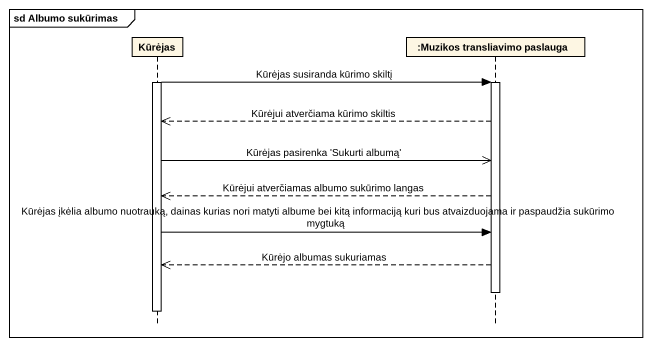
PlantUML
@startuml
mainframe sd Albumo sukūrimas
hide footbox
participant Kūrėjas
participant ":Muzikos transliavimo paslauga" as Muzikos_transliavimo

activate Kūrėjas
Kūrėjas -> Muzikos_transliavimo : Kūrėjas susiranda kūrimo skiltį
activate Muzikos_transliavimo
Muzikos_transliavimo -->> Kūrėjas : Kūrėjui atverčiama kūrimo skiltis
Kūrėjas ->> Muzikos_transliavimo : Kūrėjas pasirenka 'Sukurti albumą'
Muzikos_transliavimo -->> Kūrėjas : Kūrėjui atverčiamas albumo sukūrimo langas
Kūrėjas -> Muzikos_transliavimo : Kūrėjas įkėlia albumo nuotrauką, dainas kurias nori matyti albume bei kitą informaciją kuri bus atvaizduojama ir paspaudžia sukūrimo mygtuką
Muzikos_transliavimo -->> Kūrėjas : Kūrėjo albumas sukuriamas
deactivate Muzikos_transliavimo
deactivate Kūrėjas
@enduml
